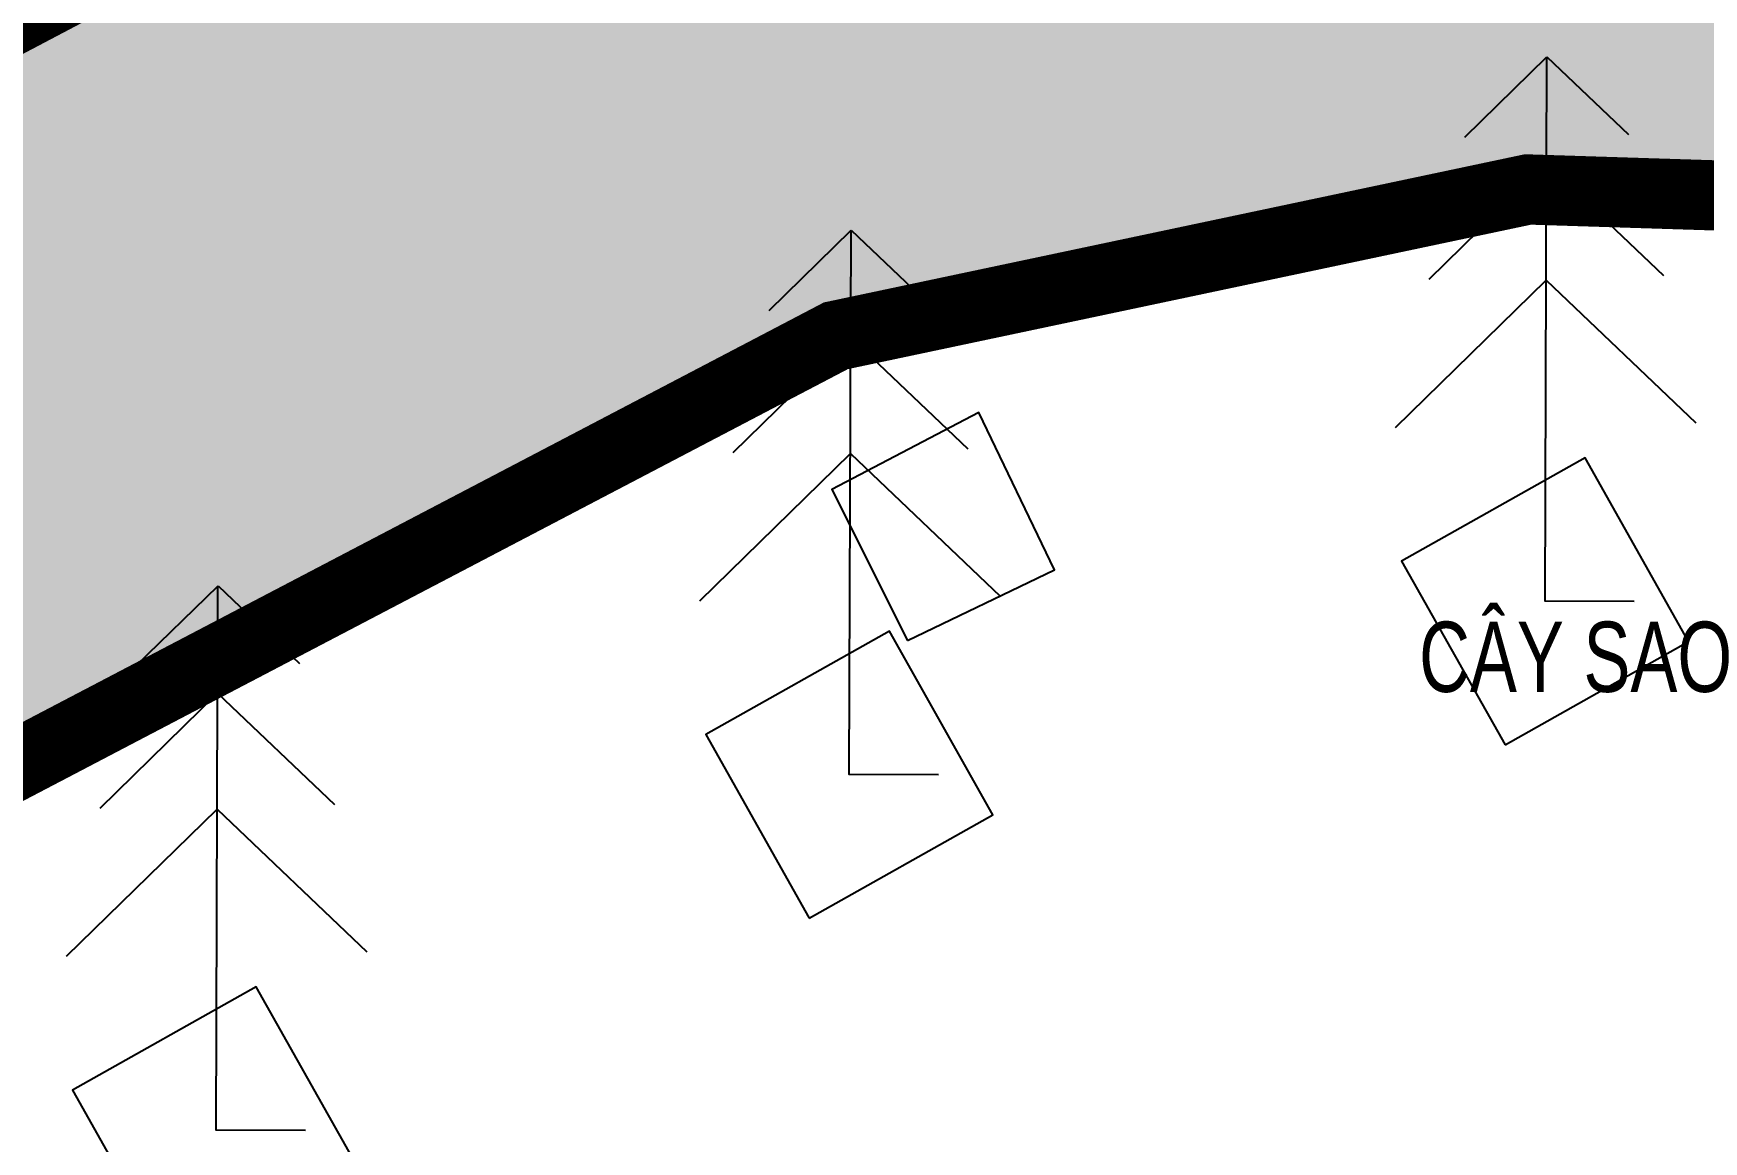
# Model space of a CAD drawing. Header units: millimetres. Extents: x 476643 to 477419, y 1110674 to 1111494.
# Drawn here: x 477015.02 to 477026.91, y 1111315.94 to 1111323.84 of the extents above; entities that cross this region are included whole.
import ezdxf

# ---------------------------------------------------------------- set-up
doc = ezdxf.new("R2010")
doc.units = ezdxf.units.MM
doc.header["$LTSCALE"] = 0.001
doc.header["$MEASUREMENT"] = 0
doc.linetypes.add('DASHDOTX2', pattern=[2, 1, -0.5, 0, -0.5])
for name, color, linetype, lineweight in [('D-CONGTRINH', 7, 'Continuous', 15), ('HT_Text', 7, 'Continuous', 15), ('Ranh theo QH', 5, 'Continuous', 40)]:
    doc.layers.add(name, color=color, linetype=linetype, lineweight=lineweight)
for name, color, linetype in [('HT_duong', 1, 'Continuous'), ('HT_Ho ga', 5, 'Continuous'), ('HT_thuc vat', 3, 'Continuous')]:
    doc.layers.add(name, color=color, linetype=linetype)
doc.styles.add('DIM', font='VAVON.TTF')

# ---------------------------------------------------------------- blocks, each defined once
blk = doc.blocks.new('LKIM')
at = {"linetype": 'Continuous'}
for p, q in [((-0.158, 0.8812), (-0.0028, 1.0338)), ((-0.0028, 1.0338), (0.1525, 0.887)), ((-0.2253, 0.6111), (-0.0028, 0.8299)), ((-0.0028, 0.8299), (0.2198, 0.6194)), ((-0.288, 0.3293), (-0.0029, 0.6096)), ((-0.0029, 0.6096), (0.2825, 0.3398))]:
    blk.add_line(p, q, dxfattribs=at)
blk.add_lwpolyline([(0.1667, 0), (-0.0029, 0), (-0.0029, 1.0317)], dxfattribs=at)
blk = doc.blocks.new('fff')
at = {"elevation": 0}
for points in [[(477025.498, 1111318.771), (477026.804, 1111319.507), (477026.068, 1111320.814), (477024.761, 1111320.078)], [(477020.544, 1111317.536), (477021.85, 1111318.272), (477021.114, 1111319.579), (477019.807, 1111318.843)], [(477016.034, 1111315.004), (477017.341, 1111315.741), (477016.605, 1111317.047), (477015.298, 1111316.311)]]:
    blk.add_lwpolyline(points, close=True, dxfattribs=at)
at = {"layer": 'HT_duong'}
blk.add_lwpolyline([(477128.678, 1111182.374), (477097.873, 1111228.864), (477084.098, 1111249.422), (477072.554, 1111266.739), (477061.03, 1111283.999), (477049.672, 1111301.003), (477037.677, 1111318.292), (477033.905, 1111321.063), (477029.895, 1111322.591), (477025.661, 1111322.725), (477020.733, 1111321.683), (477002.237, 1111311.997), (476983.843, 1111302.36), (476979.457, 1111300.053), (476991.518, 1111278.36)], dxfattribs=at)
at = {"layer": 'HT_Ho ga', "color": 4, "elevation": -0.044}
blk.add_lwpolyline([(477021.243, 1111319.514), (477022.291, 1111320.017), (477021.752, 1111321.136), (477020.705, 1111320.588)], close=True, dxfattribs=at)
at = {"layer": 'HT_thuc vat', "extrusion": (0.002734, 0.014211, 0.999895), "xscale": 3.750000000158847, "yscale": 3.749999999601811, "zscale": 3.749999999994009, "rotation": 359.7981124263856}
for p in [(477024.01, 1111189.032, 17097.297), (477019.056, 1111187.798, 17097.266), (477014.547, 1111185.266, 17097.218)]:
    blk.add_blockref('LKIM', p, dxfattribs=at)
at = {"layer": 'HT_Text', "color": 9, "style": 'DIM', "width": 0.75}
blk.add_text('CAÂY SAO', height=0.5, dxfattribs=at).set_placement((477024.886, 1111319.147, 0))

msp = doc.modelspace()

# ---------------------------------------------------------------- hatches: boundary and pattern name
at = {"layer": 'HT_duong', "lineweight": 35}
h = msp.add_hatch(color=8, dxfattribs=at)
h.paths.add_polyline_path([(477048.887, 1111327.463), (477027.775, 1111358.972), (477020.27, 1111370.174), (477008.332, 1111362.865), (477016.421, 1111350.792), (477017.86, 1111344.683), (477017.138, 1111339.499), (477012.77, 1111333.596), (476979.491, 1111315.894), (476971.124, 1111317.952), (476961.673, 1111322.596), (476956.505, 1111325.872), (476954.514, 1111328.221), (476952.137, 1111336.195), (476950.508, 1111341.552), (476944.021, 1111339.245), (476951.442, 1111311.674), (476952.23, 1111304.995), (476951.587, 1111298.448), (476949.758, 1111292.182), (476947.749, 1111287.852), (476944.975, 1111283.905), (476912.719, 1111237.296), (476908.691, 1111231.568), (476905.132, 1111227.42), (476830.322, 1111166.989), (476799.591, 1111142.665), (476792.643, 1111141.543), (476785.289, 1111143.073), (476778.983, 1111147.249), (476775.455, 1111152.371), (476762.326, 1111180.654), (476747.928, 1111173.644), (476760.345, 1111146.893), (476762.51, 1111138.794), (476762.29, 1111130.003), (476760.162, 1111122.306), (476756.991, 1111116.786), (476735.457, 1111099.552), (476743.814, 1111087.993), (476759.607, 1111098.383), (476775.959, 1111098.612), (476781.034, 1111093.187), (476828.757, 1111011.48), (476830.075, 1111008.326), (476829.365, 1111005.739), (476823.601, 1110996.658), (476828.977, 1110986.609), (476838.722, 1110987.903), (476841.272, 1110987.755), (476843.582, 1110986.113), (476852.553, 1110970.837), (476872.949, 1110935.66), (476871.71, 1110929.87), (476868.202, 1110926.926), (476873.498, 1110917.435), (476877.811, 1110918.641), (476881.168, 1110918.762), (476884.414, 1110916.251), (476895.764, 1110896.747), (476895.132, 1110892.033), (476890.267, 1110888.644), (476893.273, 1110883.68), (476898.419, 1110886.36), (476901.379, 1110885.97), (476903.41, 1110883.713), (476924.932, 1110847.173), (476928.38, 1110849.152), (476943.994, 1110822.831), (476950.945, 1110826.14), (476941.016, 1110842.329), (476941.033, 1110842.337), (476927.724, 1110865.746), (476917.876, 1110882.802), (476920.986, 1110885.384), (476907.496, 1110908.559), (476893.354, 1110932.705), (476851.867, 1111003.762), (476851.441, 1111006.305), (476852.801, 1111008.38), (476859.969, 1111013.191), (476854.923, 1111021.873), (476847.79, 1111017.944), (476844.545, 1111018.011), (476842.462, 1111020.014), (476825.743, 1111048.347), (476799.179, 1111094.111), (476796.785, 1111098.634), (476795.399, 1111104.549), (476796.415, 1111116.032), (476798.48, 1111121.44), (476801.662, 1111126.03), (476818.966, 1111139.981), (476834.974, 1111153.053), (476868.467, 1111179.578), (476870.703, 1111178.844), (476873.947, 1111174.758), (476875.85, 1111172.552), (476876.483, 1111171.663), (476827.008, 1111132.461), (476828.871, 1111130.109), (476878.227, 1111169.217), (476881.317, 1111164.882), (476910.93, 1111113.044), (476920.603, 1111118.895), (476886.623, 1111176.533), (476903.863, 1111187.862), (476907.724, 1111189.84), (476910.898, 1111190.16), (476913.73, 1111189.676), (476918.192, 1111185.873), (476929.141, 1111167.464), (476939.374, 1111150.166), (476950.775, 1111129.895), (476953.389, 1111131.366), (476941.973, 1111151.665), (476931.722, 1111168.994), (476920.517, 1111187.834), (476915.048, 1111192.495), (476911.002, 1111193.185), (476906.86, 1111192.769), (476902.256, 1111190.409), (476884.014, 1111178.421), (476881.222, 1111180.988), (476878.76, 1111185.161), (476878.471, 1111186.548), (476878.868, 1111187.779), (476900.163, 1111204.281), (476906.58, 1111209.367), (476916.273, 1111204.463), (476926.719, 1111192.411), (476937.264, 1111174.332), (476991.86, 1111079.876), (477002.178, 1111061.992), (477014.874, 1111068.37), (477006.465, 1111083.507), (477006.702, 1111088.562), (477014.317, 1111096.81), (477023.765, 1111101.991), (477078.664, 1111132.737), (477096.805, 1111142.846), (477115.281, 1111153.139), (477133.694, 1111163.427), (477137.383, 1111165.642), (477155.583, 1111167.969), (477151.757, 1111173.456), (477114.867, 1111228.636)])
h.paths.add_polyline_path([(476933.19, 1111209.481), (476930.739, 1111214.836), (476928.95, 1111222.684), (476929.174, 1111230.394), (476929.977, 1111237.478), (476938.144, 1111249.178), (476947.688, 1111262.966), (476959.692, 1111280.244), (476966.032, 1111288.71), (476972.887, 1111295.309), (476974.815, 1111294.73), (476975.681, 1111293.721), (476978.054, 1111289.963), (476987.338, 1111273.544), (476991.518, 1111278.36), (476979.457, 1111300.053), (476983.843, 1111302.36), (477002.237, 1111311.997), (477020.733, 1111321.683), (477025.661, 1111322.725), (477029.895, 1111322.591), (477033.905, 1111321.063), (477037.677, 1111318.292), (477049.672, 1111301.003), (477061.03, 1111283.999), (477072.554, 1111266.739), (477084.098, 1111249.422), (477097.873, 1111228.864), (477128.678, 1111182.374), (477128.829, 1111179.673), (477127.457, 1111176.984), (477124.902, 1111174.708), (477110.01, 1111166.319), (477091.694, 1111156.147), (477073.451, 1111145.905), (477018.249, 1111115.05), (477005.692, 1111108.065), (477001.854, 1111106.39), (476998.259, 1111106.196), (476993.78, 1111108.324), (476988.982, 1111113.249), (476983.575, 1111122.517), (476973.112, 1111140.528), (476962.717, 1111158.524), (476941.666, 1111194.808)], flags=16)

# ---------------------------------------------------------------- linework, layer by layer
at = {"layer": 'D-CONGTRINH', "lineweight": 35, "const_width": 0.5}
msp.add_lwpolyline([(477128.678, 1111182.374), (477097.873, 1111228.864), (477084.098, 1111249.422), (477072.554, 1111266.739), (477061.03, 1111283.999), (477049.672, 1111301.003), (477037.677, 1111318.292), (477033.905, 1111321.063), (477029.895, 1111322.591), (477025.661, 1111322.725), (477020.733, 1111321.683), (477002.237, 1111311.997), (476983.843, 1111302.36), (476979.457, 1111300.053), (476991.518, 1111278.36)], dxfattribs=at)
at = {"layer": 'Ranh theo QH', "color": 1, "linetype": 'DASHDOTX2', "lineweight": -2, "ltscale": 50, "const_width": 5, "flags": 128}
msp.add_lwpolyline([(477140.663, 1111175.284), (477033.325, 1111336.206), (476971.747, 1111303.743, 0.119976), (476960.382, 1111293.682), (476914.976, 1111228.264, -0.07519), (476902.91, 1111215.42), (476777.026, 1111115.837), (476929.132, 1110855.337), (477079.17, 1110942.944), (477006.529, 1111068.299), (477153.917, 1111150.615), (477151.558, 1111155.666), (477141.273, 1111174.37), (477140.663, 1111175.284)], format="xyb", dxfattribs=at)

# ---------------------------------------------------------------- block references
at = {"lineweight": 35}
msp.add_blockref('fff', (0, 0), dxfattribs=at)

doc.saveas('drawing.dxf')
